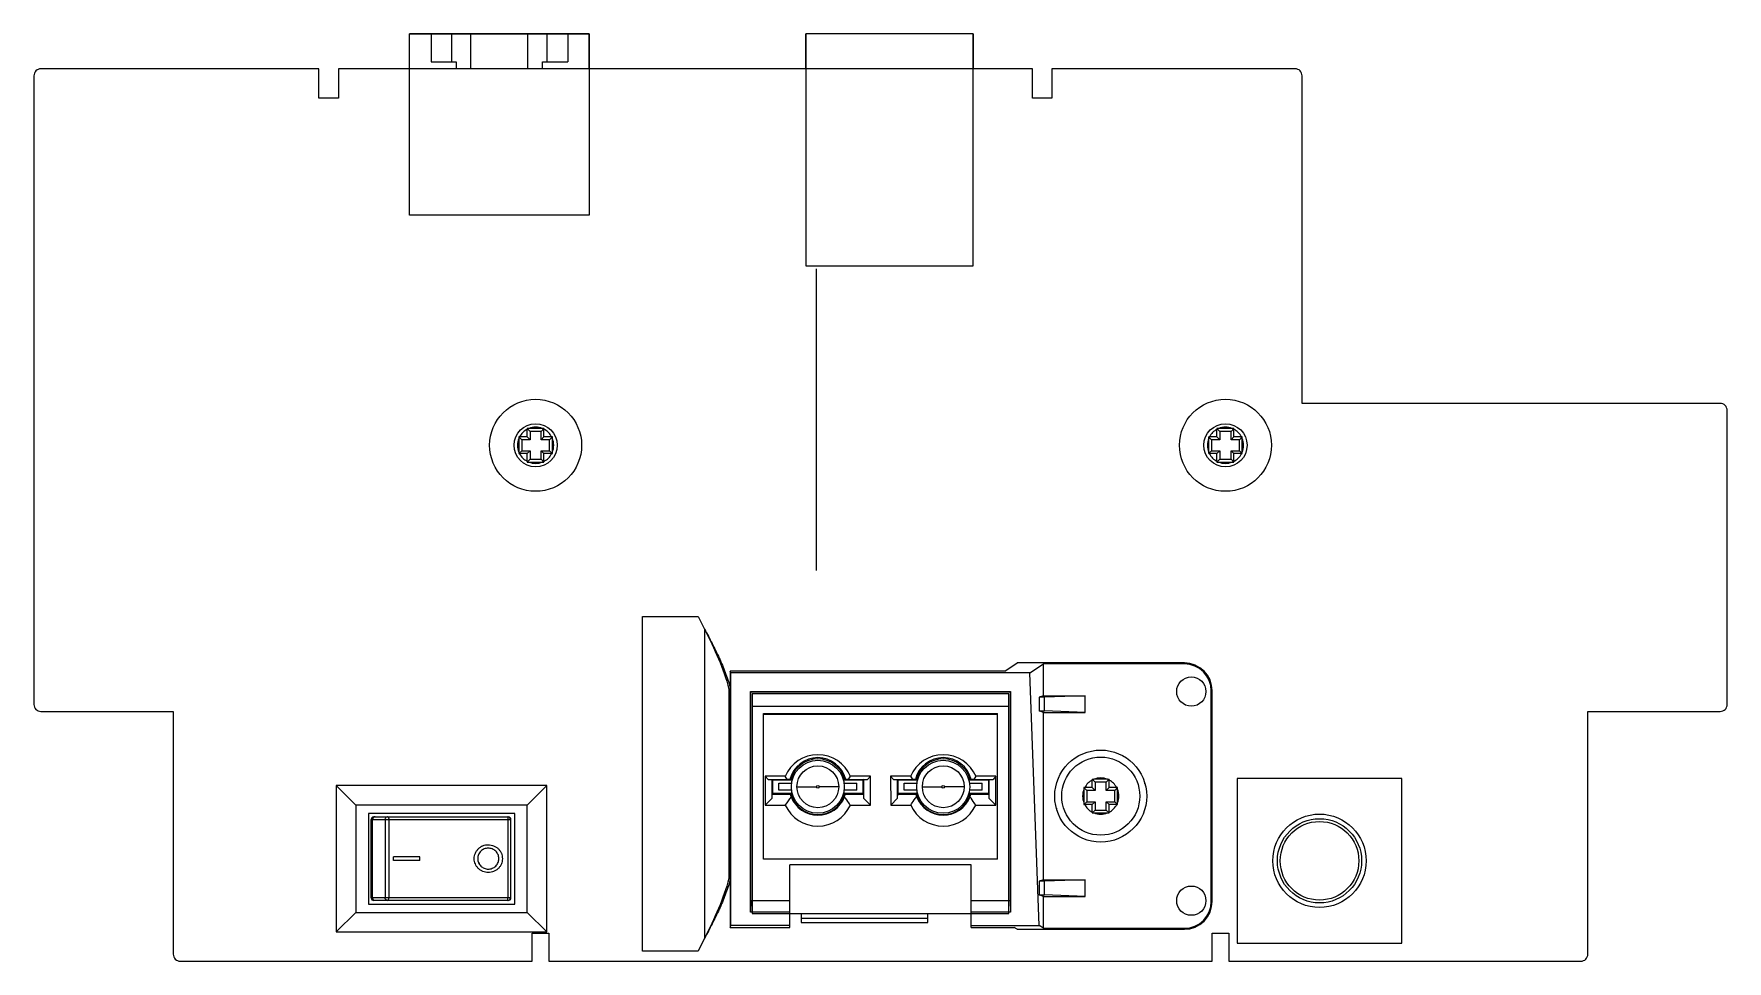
# Model space of a CAD drawing. Header units: millimetres. Extents: x 194 to 316, y 113 to 180.
import ezdxf

# ---------------------------------------------------------------- set-up
doc = ezdxf.new("R2010")
doc.units = ezdxf.units.MM
doc.layers.add('06___PRT_ALL_SURFS', color=7, linetype='Continuous')

msp = doc.modelspace()

# ---------------------------------------------------------------- linework, layer by layer
at = {"color": 7, "linetype": 'Continuous'}
for p, q in [((221.31, 177.39), (221.31, 179.89)), ((221.31, 179.89), (234.21, 179.89)), ((221.31, 166.89), (221.31, 179.89)), ((234.21, 179.89), (221.31, 179.89)), ((222.86, 179.89), (222.86, 177.89)), ((224.36, 177.89), (224.36, 179.89)), ((225.71, 177.39), (225.71, 179.89)), ((229.81, 177.39), (229.81, 179.89)), ((231.16, 179.89), (231.16, 177.89)), ((232.66, 179.89), (232.66, 177.89)), ((234.21, 177.39), (234.21, 179.89)), ((234.21, 179.89), (234.21, 166.89)), ((261.76, 179.89), (249.76, 179.89)), ((249.76, 177.39), (249.76, 179.89)), ((249.76, 179.89), (249.76, 163.25)), ((261.76, 179.89), (249.76, 179.89)), ((261.76, 179.89), (261.76, 177.39)), ((261.76, 163.25), (261.76, 179.89)), ((222.86, 177.89), (224.66, 177.89)), ((224.66, 177.89), (224.66, 177.39)), ((230.86, 177.89), (232.66, 177.89)), ((230.86, 177.39), (230.86, 177.89)), ((234.21, 166.89), (221.31, 166.89)), ((249.76, 163.25), (261.76, 163.25)), ((229.15, 151), (229.36, 150.79)), ((229.15, 150.89), (229.15, 149.9)), ((229.75, 151), (229.21, 151)), ((229.96, 150.79), (229.36, 150.79)), ((229.36, 150.79), (229.36, 149.99)), ((229.75, 151.6), (229.96, 151.39)), ((229.75, 151), (229.75, 151.55)), ((229.96, 150.79), (229.75, 151)), ((230.85, 151.6), (229.87, 151.6)), ((230.76, 151.39), (229.96, 151.39)), ((229.96, 151.39), (229.96, 150.79)), ((230.96, 151.6), (230.76, 151.39)), ((230.76, 150.79), (230.76, 151.39)), ((230.76, 150.79), (230.96, 151)), ((231.36, 150.79), (230.76, 150.79)), ((230.96, 151), (230.96, 151.55)), ((231.51, 151), (230.96, 151)), ((231.56, 151), (231.36, 150.79)), ((231.36, 149.99), (231.36, 150.79)), ((231.56, 149.9), (231.56, 150.89)), ((278.65, 151), (278.86, 150.79)), ((278.65, 150.89), (278.65, 149.9)), ((279.25, 151), (278.71, 151)), ((279.46, 150.79), (278.86, 150.79)), ((278.86, 150.79), (278.86, 149.99)), ((279.25, 151.6), (279.46, 151.39)), ((279.25, 151), (279.25, 151.55)), ((279.46, 150.79), (279.25, 151)), ((280.35, 151.6), (279.37, 151.6)), ((280.26, 151.39), (279.46, 151.39)), ((279.46, 151.39), (279.46, 150.79)), ((280.46, 151.6), (280.26, 151.39)), ((280.26, 150.79), (280.26, 151.39)), ((280.26, 150.79), (280.46, 151)), ((280.86, 150.79), (280.26, 150.79)), ((280.46, 151), (280.46, 151.55)), ((281.01, 151), (280.46, 151)), ((281.06, 151), (280.86, 150.79)), ((280.86, 149.99), (280.86, 150.79)), ((281.06, 149.9), (281.06, 150.89)), ((229.15, 149.79), (229.36, 149.99)), ((229.75, 149.79), (229.21, 149.79)), ((229.36, 149.99), (229.96, 149.99)), ((229.96, 149.99), (229.75, 149.79)), ((229.75, 149.24), (229.75, 149.79)), ((229.96, 149.99), (229.96, 149.39)), ((230.76, 149.99), (231.36, 149.99)), ((230.76, 149.99), (230.96, 149.79)), ((230.76, 149.39), (230.76, 149.99)), ((231.51, 149.79), (230.96, 149.79)), ((230.96, 149.24), (230.96, 149.79)), ((231.56, 149.79), (231.36, 149.99)), ((278.65, 149.79), (278.86, 149.99)), ((279.25, 149.79), (278.71, 149.79)), ((278.86, 149.99), (279.46, 149.99)), ((279.46, 149.99), (279.25, 149.79)), ((279.25, 149.24), (279.25, 149.79)), ((279.46, 149.99), (279.46, 149.39)), ((280.26, 149.99), (280.86, 149.99)), ((280.26, 149.99), (280.46, 149.79)), ((280.26, 149.39), (280.26, 149.99)), ((281.01, 149.79), (280.46, 149.79)), ((280.46, 149.24), (280.46, 149.79)), ((281.06, 149.79), (280.86, 149.99)), ((229.75, 149.19), (229.96, 149.39)), ((229.87, 149.19), (230.85, 149.19)), ((229.96, 149.39), (230.76, 149.39)), ((230.96, 149.19), (230.76, 149.39)), ((279.25, 149.19), (279.46, 149.39)), ((279.37, 149.19), (280.35, 149.19)), ((279.46, 149.39), (280.26, 149.39)), ((280.46, 149.19), (280.26, 149.39)), ((238.03, 138.12), (242.03, 138.12)), ((238.03, 114.12), (238.03, 138.12)), ((242.03, 138.12), (242.49, 137.21)), ((242.49, 137.21), (242.49, 115.03)), ((264.04, 134.2), (244.31, 134.2)), ((244.37, 134.06), (244.31, 134.2)), ((244.31, 134.2), (244.31, 115.81)), ((264.04, 134.2), (244.31, 134.2)), ((244.37, 134.06), (244.31, 134.2)), ((244.31, 134.2), (244.31, 115.81)), ((265.82, 134.06), (244.37, 134.06)), ((244.37, 115.96), (244.37, 134.06)), ((244.37, 115.96), (244.37, 134.06)), ((264.04, 134.2), (264.91, 134.78)), ((264.04, 134.2), (264.91, 134.78)), ((276.91, 134.78), (264.91, 134.78)), ((265.82, 134.06), (266.8, 134.71)), ((266.49, 115.96), (265.82, 134.06)), ((276.91, 134.71), (266.8, 134.71)), ((266.8, 132.43), (266.8, 134.71)), ((276.91, 134.71), (276.91, 134.78)), ((244.22, 132.92), (244.31, 132.92)), ((244.22, 132.92), (244.31, 132.56)), ((244.22, 132.92), (244.22, 119.32)), ((245.78, 132.72), (264.43, 132.72)), ((245.81, 132.71), (245.78, 132.72)), ((245.78, 116.91), (245.78, 132.72)), ((245.78, 132.72), (264.43, 132.72)), ((245.81, 132.71), (245.78, 132.72)), ((245.78, 116.91), (245.78, 132.72)), ((245.81, 132.71), (264.41, 132.71)), ((245.81, 117.72), (245.81, 132.71)), ((245.81, 132.71), (264.41, 132.71)), ((245.81, 117.72), (245.81, 132.71)), ((264.31, 132.57), (245.91, 132.57)), ((245.91, 132.57), (245.91, 116.82)), ((264.31, 116.82), (264.31, 132.57)), ((264.41, 132.71), (264.43, 132.72)), ((264.41, 132.71), (264.43, 132.72)), ((264.41, 132.71), (264.41, 117.72)), ((264.41, 132.71), (264.41, 117.72)), ((264.43, 132.72), (264.43, 116.91)), ((264.43, 132.72), (264.43, 116.91)), ((278.84, 132.78), (278.91, 132.78)), ((278.84, 117.68), (278.84, 132.78)), ((278.91, 117.68), (278.91, 132.78)), ((264.31, 131.65), (245.91, 131.65)), ((266.8, 132.43), (266.49, 132.33)), ((266.88, 132.33), (266.49, 132.33)), ((266.49, 132.33), (266.49, 131.34)), ((266.49, 131.34), (266.88, 131.34)), ((266.8, 131.23), (266.49, 131.34)), ((266.8, 132.43), (269.8, 132.43)), ((266.8, 131.23), (269.8, 131.23)), ((266.8, 119.23), (266.8, 131.23)), ((269.8, 132.43), (266.88, 132.33)), ((266.88, 131.34), (266.88, 132.33)), ((269.8, 131.23), (266.88, 131.34)), ((269.8, 131.23), (269.8, 132.43)), ((246.71, 131.16), (263.51, 131.16)), ((246.71, 120.7), (246.71, 131.16)), ((246.71, 131.1), (263.51, 131.1)), ((263.51, 120.7), (263.51, 131.16)), ((248.26, 126.65), (246.82, 126.65)), ((247.04, 126.43), (246.82, 126.65)), ((246.82, 126.65), (246.84, 124.59)), ((247.04, 126.43), (248.4, 126.43)), ((247.04, 126.43), (247.33, 126.43)), ((247.33, 126.43), (247.37, 126.39)), ((247.33, 125.09), (247.33, 126.43)), ((247.37, 126.39), (248.77, 126.39)), ((247.37, 125.41), (247.37, 126.39)), ((248.4, 126.43), (248.26, 126.65)), ((248.61, 126.43), (248.4, 126.43)), ((248.67, 126.4), (248.61, 126.43)), ((248.67, 126.4), (248.78, 126.4)), ((252.44, 126.4), (252.54, 126.4)), ((252.44, 126.39), (253.85, 126.39)), ((252.6, 126.43), (252.54, 126.4)), ((252.82, 126.43), (252.6, 126.43)), ((252.82, 126.43), (252.96, 126.65)), ((252.82, 126.43), (254.18, 126.43)), ((254.39, 126.65), (252.96, 126.65)), ((253.89, 126.43), (253.85, 126.39)), ((253.85, 126.39), (253.85, 125.41)), ((253.89, 126.43), (253.88, 125.09)), ((253.89, 126.43), (254.18, 126.43)), ((254.18, 126.43), (254.39, 126.65)), ((254.38, 124.59), (254.39, 126.65)), ((257.26, 126.65), (255.82, 126.65)), ((255.82, 126.65), (256.04, 126.43)), ((255.82, 126.65), (255.84, 124.59)), ((256.04, 126.43), (257.4, 126.43)), ((256.04, 126.43), (256.33, 126.43)), ((256.33, 126.43), (256.37, 126.39)), ((256.33, 125.09), (256.33, 126.43)), ((256.37, 126.39), (257.77, 126.39)), ((256.37, 125.41), (256.37, 126.39)), ((257.26, 126.65), (257.4, 126.43)), ((257.61, 126.43), (257.4, 126.43)), ((257.67, 126.4), (257.61, 126.43)), ((257.67, 126.4), (257.78, 126.4)), ((261.44, 126.4), (261.54, 126.4)), ((261.44, 126.39), (262.85, 126.39)), ((261.6, 126.43), (261.54, 126.4)), ((261.82, 126.43), (261.6, 126.43)), ((261.82, 126.43), (261.96, 126.65)), ((261.82, 126.43), (263.18, 126.43)), ((263.39, 126.65), (261.96, 126.65)), ((262.89, 126.43), (262.85, 126.39)), ((262.85, 126.39), (262.85, 125.41)), ((262.89, 126.43), (262.88, 125.09)), ((262.89, 126.43), (263.18, 126.43)), ((263.39, 126.65), (263.18, 126.43)), ((263.38, 124.59), (263.39, 126.65)), ((270.3, 126.44), (270.51, 126.23)), ((270.3, 125.84), (270.3, 126.38)), ((271.4, 126.44), (270.42, 126.44)), ((271.51, 126.44), (271.31, 126.23)), ((271.51, 125.84), (271.51, 126.38)), ((292.51, 126.49), (280.71, 126.49)), ((280.71, 126.49), (280.71, 114.69)), ((292.51, 114.69), (292.51, 126.49)), ((231.16, 125.99), (216.06, 125.99)), ((216.06, 125.99), (217.46, 124.59)), ((216.06, 125.99), (216.06, 115.49)), ((231.16, 125.99), (229.76, 124.59)), ((231.16, 115.49), (231.16, 125.99)), ((247.33, 125.09), (247.34, 125.38)), ((247.37, 125.41), (247.34, 125.38)), ((247.34, 125.38), (248.63, 125.38)), ((248.77, 125.41), (247.37, 125.41)), ((247.81, 126.15), (248.72, 126.15)), ((247.81, 125.65), (247.81, 126.15)), ((248.72, 125.65), (247.81, 125.65)), ((248.63, 125.38), (248.67, 125.4)), ((248.67, 125.4), (248.78, 125.4)), ((249.11, 125.9), (250.51, 125.9)), ((252.11, 125.9), (250.71, 125.9)), ((253.85, 125.41), (252.44, 125.41)), ((252.44, 125.4), (252.54, 125.4)), ((252.49, 126.15), (253.41, 126.15)), ((253.41, 125.65), (252.49, 125.65)), ((252.54, 125.4), (252.58, 125.38)), ((252.58, 125.38), (253.88, 125.38)), ((253.41, 125.65), (253.41, 126.15)), ((253.88, 125.38), (253.85, 125.41)), ((253.88, 125.38), (253.88, 125.09)), ((256.33, 125.09), (256.34, 125.38)), ((256.37, 125.41), (256.34, 125.38)), ((256.34, 125.38), (257.63, 125.38)), ((257.77, 125.41), (256.37, 125.41)), ((256.81, 126.15), (257.72, 126.15)), ((256.81, 125.65), (256.81, 126.15)), ((257.72, 125.65), (256.81, 125.65)), ((257.63, 125.38), (257.67, 125.4)), ((257.67, 125.4), (257.78, 125.4)), ((258.11, 125.9), (259.51, 125.9)), ((261.11, 125.9), (259.71, 125.9)), ((262.85, 125.41), (261.44, 125.41)), ((261.44, 125.4), (261.54, 125.4)), ((261.49, 126.15), (262.41, 126.15)), ((262.41, 125.65), (261.49, 125.65)), ((261.54, 125.4), (261.58, 125.38)), ((261.58, 125.38), (262.88, 125.38)), ((262.41, 125.65), (262.41, 126.15)), ((262.88, 125.38), (262.85, 125.41)), ((262.88, 125.38), (262.88, 125.09)), ((267.75, 126.16), (267.73, 126.16)), ((267.74, 126.15), (267.73, 126.16)), ((269.7, 125.84), (269.91, 125.63)), ((269.7, 125.72), (269.7, 124.74)), ((270.3, 125.84), (269.76, 125.84)), ((270.51, 125.63), (269.91, 125.63)), ((269.91, 125.63), (269.91, 124.83)), ((270.51, 125.63), (270.3, 125.84)), ((271.31, 126.23), (270.51, 126.23)), ((270.51, 126.23), (270.51, 125.63)), ((271.31, 125.63), (271.31, 126.23)), ((271.31, 125.63), (271.51, 125.84)), ((271.91, 125.63), (271.31, 125.63)), ((272.06, 125.84), (271.51, 125.84)), ((272.11, 125.84), (271.91, 125.63)), ((271.91, 124.83), (271.91, 125.63)), ((272.11, 124.74), (272.11, 125.72)), ((274.07, 126.15), (274.08, 126.16)), ((274.08, 126.1), (274.08, 126.16)), ((229.76, 124.59), (217.46, 124.59)), ((217.46, 124.59), (217.46, 116.89)), ((228.86, 123.99), (218.36, 123.99)), ((218.36, 123.99), (218.36, 117.49)), ((228.86, 117.49), (228.86, 123.99)), ((229.76, 116.89), (229.76, 124.59)), ((247.33, 125.09), (246.84, 124.59)), ((246.84, 124.59), (248.28, 124.59)), ((252.94, 124.59), (254.38, 124.59)), ((253.88, 125.09), (254.38, 124.59)), ((256.33, 125.09), (255.84, 124.59)), ((255.84, 124.59), (257.28, 124.59)), ((261.94, 124.59), (263.38, 124.59)), ((263.38, 124.59), (262.88, 125.09)), ((267.73, 124.36), (267.73, 124.31)), ((267.74, 124.32), (267.73, 124.31)), ((269.7, 124.63), (269.91, 124.83)), ((270.3, 124.63), (269.76, 124.63)), ((269.91, 124.83), (270.51, 124.83)), ((270.51, 124.83), (270.3, 124.63)), ((270.3, 124.08), (270.3, 124.63)), ((270.3, 124.03), (270.51, 124.23)), ((270.42, 124.03), (271.4, 124.03)), ((270.51, 124.83), (270.51, 124.23)), ((270.51, 124.23), (271.31, 124.23)), ((271.31, 124.83), (271.91, 124.83)), ((271.31, 124.83), (271.51, 124.63)), ((271.31, 124.23), (271.31, 124.83)), ((271.51, 124.03), (271.31, 124.23)), ((272.06, 124.63), (271.51, 124.63)), ((271.51, 124.08), (271.51, 124.63)), ((272.11, 124.63), (271.91, 124.83)), ((274.07, 124.32), (274.08, 124.31)), ((274.07, 124.31), (274.08, 124.31)), ((218.56, 123.54), (228.59, 123.54)), ((218.66, 117.94), (218.66, 123.54)), ((218.76, 123.74), (228.39, 123.74)), ((219.56, 123.54), (219.56, 117.94)), ((219.83, 123.54), (219.83, 117.94)), ((228.36, 123.74), (228.36, 117.94)), ((228.56, 123.54), (228.56, 117.94)), ((228.59, 117.94), (228.59, 123.54)), ((222.06, 120.87), (220.17, 120.87)), ((220.17, 120.62), (220.17, 120.87)), ((222.06, 120.62), (220.17, 120.62)), ((222.05, 120.62), (222.05, 120.87)), ((222.06, 120.62), (222.06, 120.87)), ((263.51, 120.7), (246.71, 120.7)), ((261.61, 120.3), (248.61, 120.3)), ((248.61, 115.81), (248.61, 120.3)), ((261.61, 115.81), (261.61, 120.3)), ((244.31, 119.68), (244.22, 119.32)), ((244.22, 119.32), (244.31, 119.32)), ((266.8, 119.23), (266.49, 119.13)), ((266.88, 119.13), (266.49, 119.13)), ((266.49, 119.13), (266.49, 118.14)), ((266.8, 119.23), (269.8, 119.23)), ((269.8, 119.23), (266.88, 119.13)), ((266.88, 118.14), (266.88, 119.13)), ((269.8, 118.03), (269.8, 119.23)), ((228.59, 117.94), (218.56, 117.94)), ((228.36, 117.74), (228.36, 117.94)), ((266.49, 118.14), (266.88, 118.14)), ((266.8, 118.03), (266.49, 118.14)), ((266.8, 118.03), (269.8, 118.03)), ((266.8, 115.75), (266.8, 118.03)), ((269.8, 118.03), (266.88, 118.14)), ((216.06, 115.49), (217.46, 116.89)), ((217.46, 116.89), (229.76, 116.89)), ((218.36, 117.49), (228.86, 117.49)), ((228.39, 117.74), (218.76, 117.74)), ((231.16, 115.49), (229.76, 116.89)), ((245.81, 117.72), (245.78, 116.91)), ((245.81, 117.72), (245.78, 116.91)), ((245.91, 116.91), (245.78, 116.91)), ((248.61, 116.91), (245.78, 116.91)), ((245.91, 117.72), (245.81, 117.72)), ((248.61, 117.72), (245.81, 117.72)), ((245.91, 116.82), (264.31, 116.82)), ((248.61, 115.81), (248.61, 116.82)), ((264.41, 117.72), (261.61, 117.72)), ((264.43, 116.91), (261.61, 116.91)), ((261.61, 115.81), (261.61, 116.82)), ((264.41, 117.72), (264.31, 117.72)), ((264.43, 116.91), (264.31, 116.91)), ((264.41, 117.72), (264.43, 116.91)), ((264.41, 117.72), (264.43, 116.91)), ((278.84, 117.68), (278.91, 117.68)), ((216.06, 115.49), (231.16, 115.49)), ((244.31, 115.81), (244.37, 115.96)), ((244.31, 115.81), (244.37, 115.96)), ((244.31, 115.81), (248.61, 115.81)), ((244.31, 115.81), (248.61, 115.81)), ((248.61, 115.96), (244.37, 115.96)), ((248.61, 115.96), (244.37, 115.96)), ((261.61, 115.96), (266.49, 115.96)), ((261.61, 115.81), (264.71, 115.81)), ((261.61, 115.81), (264.71, 115.81)), ((264.91, 115.68), (264.71, 115.81)), ((264.91, 115.68), (264.71, 115.81)), ((264.91, 115.68), (276.91, 115.68)), ((266.8, 115.75), (266.49, 115.96)), ((266.8, 115.75), (276.91, 115.75)), ((276.91, 115.75), (276.91, 115.68)), ((242.49, 115.03), (242.03, 114.12)), ((280.71, 114.69), (292.51, 114.69)), ((204.86, 113.39), (230.11, 113.39)), ((242.03, 114.12), (238.03, 114.12))]:
    msp.add_line(p, q, dxfattribs=at)
msp.add_line((250.51, 141.41), (250.52, 163.04))
at = {"color": 3, "linetype": 'Continuous'}
for p, q in [((249.41, 116.82), (249.41, 116.17)), ((258.51, 116.17), (258.51, 116.82)), ((258.51, 116.45), (249.41, 116.45)), ((249.41, 116.17), (258.51, 116.17))]:
    msp.add_line(p, q, dxfattribs=at)
at = {"color": 7, "linetype": 'Continuous'}
msp.add_lwpolyline([(230.11, 113.39), (230.11, 115.39), (231.31, 115.39), (231.31, 113.39), (278.91, 113.39), (278.91, 115.39), (280.11, 115.39), (280.11, 113.39), (305.36, 113.39, 0.414214), (305.86, 113.89), (305.86, 131.3), (315.36, 131.3, 0.414214), (315.86, 131.8), (315.86, 152.89, 0.414214), (315.36, 153.39), (285.36, 153.39), (285.36, 176.89, 0.414214), (284.86, 177.39), (267.41, 177.39), (267.41, 175.29), (266.01, 175.29), (266.01, 177.39), (216.21, 177.39), (216.21, 175.29), (214.81, 175.29), (214.81, 177.39), (194.86, 177.39, 0.414214), (194.36, 176.89), (194.36, 131.8, 0.414214), (194.86, 131.3), (204.36, 131.3), (204.36, 113.89, 0.414214), (204.86, 113.39)], format="xyb", close=True, dxfattribs=at)
for centre, radius in [((230.36, 150.39), 3.3), ((279.86, 150.39), 3.3), ((230.36, 150.39), 1.55), ((279.86, 150.39), 1.55), ((277.41, 132.73), 1.05), ((250.61, 125.9), 1.9), ((259.61, 125.9), 1.9), ((270.91, 125.23), 3.3), ((270.91, 125.23), 2.8), ((250.61, 125.9), 1.5), ((259.61, 125.9), 1.5), ((250.61, 125.9), 0.1), ((259.61, 125.9), 0.1), ((286.61, 120.59), 3.35), ((286.61, 120.59), 3.02), ((286.61, 120.59), 2.82), ((277.41, 117.73), 1.05)]:
    msp.add_circle(centre, radius, dxfattribs=at)
for centre, radius, start, end in [((230.36, 150.39), 1.3, 157.8211, 202.1789), ((229.21, 141.68), 9.32, 90.0025, 90.3245), ((269.29, 150.89), 40.14, 179.8436, 180.0046), ((230.36, 150.39), 1.3, 117.6745, 152.3255), ((229.86, 111.46), 40.14, 89.9954, 90.1564), ((239.07, 151.55), 9.32, 179.6755, 179.9975), ((230.36, 150.39), 1.3, 67.8175, 112.1825), ((230.85, 111.46), 40.14, 89.8436, 90.0046), ((221.64, 151.55), 9.32, 0.0025, 0.3245), ((230.36, 150.39), 1.3, 27.6745, 62.3255), ((231.51, 141.68), 9.32, 89.6755, 89.9975), ((191.42, 150.89), 40.14, 359.9954, 0.1564), ((230.36, 150.39), 1.3, 337.8211, 22.1789), ((279.86, 150.39), 1.3, 157.8211, 202.1789), ((318.79, 150.89), 40.14, 179.8436, 180.0046), ((278.71, 141.68), 9.32, 90.0025, 90.3245), ((279.86, 150.39), 1.3, 117.6745, 152.3255), ((279.36, 111.46), 40.14, 89.9954, 90.1564), ((288.57, 151.55), 9.32, 179.6755, 179.9975), ((279.86, 150.39), 1.3, 67.8175, 112.1825), ((280.35, 111.46), 40.14, 89.8436, 90.0046), ((271.14, 151.55), 9.32, 0.0025, 0.3245), ((279.86, 150.39), 1.3, 27.6745, 62.3255), ((281.01, 141.68), 9.32, 89.6755, 89.9975), ((240.92, 150.89), 40.14, 359.9954, 0.1564), ((279.86, 150.39), 1.3, 337.8211, 22.1789), ((269.29, 149.9), 40.14, 179.9954, 180.1564), ((229.21, 159.11), 9.32, 269.6755, 269.9975), ((230.36, 150.39), 1.3, 207.6745, 242.3255), ((230.36, 150.39), 1.3, 297.6745, 332.3255), ((231.51, 159.11), 9.32, 270.0025, 270.3245), ((191.42, 149.9), 40.14, 359.8436, 0.0046), ((318.79, 149.9), 40.14, 179.9954, 180.1564), ((278.71, 159.11), 9.32, 269.6755, 269.9975), ((279.86, 150.39), 1.3, 207.6745, 242.3255), ((279.86, 150.39), 1.3, 297.6745, 332.3255), ((281.01, 159.11), 9.32, 270.0025, 270.3245), ((240.92, 149.9), 40.14, 359.8436, 0.0046), ((239.07, 149.24), 9.32, 180.0025, 180.3245), ((229.86, 189.33), 40.14, 269.8436, 270.0046), ((230.36, 150.39), 1.3, 247.8175, 292.1825), ((230.85, 189.33), 40.14, 269.9954, 270.1564), ((221.64, 149.24), 9.32, 359.6755, 359.9975), ((288.57, 149.24), 9.32, 180.0025, 180.3245), ((279.36, 189.33), 40.14, 269.8436, 270.0046), ((279.86, 150.39), 1.3, 247.8175, 292.1825), ((280.35, 189.33), 40.14, 269.9954, 270.1564), ((271.14, 149.24), 9.32, 359.6755, 359.9975), ((276.91, 132.78), 2, 0, 90), ((276.91, 132.78), 1.93, 0, 90), ((250.61, 125.64), 2.56, 23.0982, 156.9017), ((250.61, 125.93), 2.06, 14.0925, 165.9075), ((250.61, 125.9), 2, 14.4775, 165.5225), ((259.61, 125.64), 2.56, 23.0982, 156.9017), ((259.61, 125.93), 2.06, 14.0925, 165.9075), ((259.61, 125.9), 2, 14.4775, 165.5225), ((270.91, 125.23), 1.3, 117.6745, 152.3255), ((270.41, 86.29), 40.14, 89.9954, 90.1564), ((279.62, 126.38), 9.32, 179.6755, 179.9975), ((270.91, 125.23), 1.3, 67.8175, 112.1825), ((271.4, 86.29), 40.14, 89.8436, 90.0046), ((262.19, 126.38), 9.32, 0.0025, 0.3245), ((270.91, 125.23), 1.3, 27.6745, 62.3255), ((260.5, 116.57), 14.62, 143.8796, 146.718), ((250.62, 125.88), 2.05, 194.3123, 199.9032), ((250.61, 125.9), 2, 194.4775, 345.5225), ((250.61, 125.93), 2.06, 201.195, 338.805), ((250.6, 125.88), 2.05, 340.0969, 345.6878), ((259.62, 125.88), 2.05, 194.3123, 199.9032), ((259.61, 125.9), 2, 194.4775, 345.5225), ((259.61, 125.93), 2.06, 201.195, 338.805), ((259.6, 125.88), 2.05, 340.0969, 345.6878), ((270.91, 125.23), 1.3, 157.8211, 202.1789), ((309.84, 125.73), 40.14, 179.8436, 180.0046), ((269.76, 116.52), 9.32, 90.0025, 90.3245), ((272.06, 116.52), 9.32, 89.6755, 89.9975), ((231.97, 125.73), 40.14, 359.9954, 0.1564), ((270.91, 125.23), 1.3, 337.8211, 22.1789), ((250.61, 125.64), 2.56, 204.3229, 335.6771), ((259.61, 125.64), 2.56, 204.3229, 335.6771), ((309.84, 124.74), 40.14, 179.9954, 180.1564), ((269.76, 133.94), 9.32, 269.6755, 269.9975), ((270.91, 125.23), 1.3, 207.6745, 242.3255), ((279.62, 124.08), 9.32, 180.0025, 180.3245), ((270.41, 164.17), 40.14, 269.8436, 270.0046), ((270.91, 125.23), 1.3, 247.8175, 292.1825), ((271.4, 164.17), 40.14, 269.9954, 270.1564), ((270.91, 125.23), 1.3, 297.6745, 332.3255), ((262.19, 124.08), 9.32, 359.6755, 359.9975), ((272.06, 133.94), 9.32, 270.0025, 270.3245), ((231.97, 124.74), 40.14, 359.8436, 0.0046), ((218.76, 123.54), 0.2, 90, 180), ((228.36, 123.54), 0.2, 359.9987, 89.9923), ((228.39, 123.54), 0.2, 359.9987, 89.9924), ((218.76, 117.94), 0.2, 180, 270), ((228.36, 117.94), 0.2, 270.0077, 0.0013), ((228.39, 117.94), 0.2, 270.0076, 0.0013), ((276.91, 117.68), 2, 270, 0), ((276.91, 117.68), 1.93, 270, 0)]:
    msp.add_arc(centre, radius, start, end, dxfattribs=at)
for points, knots in [([(242.49, 137.21), (242.83, 136.5), (243.51, 135.12), (244.04, 133.66), (244.22, 132.92)], [0, 0, 0, 0, 0.510815, 1, 1, 1, 1]), ([(252.94, 124.59), (252.9, 124.64), (252.77, 124.84), (252.63, 125.04), (252.52, 125.18)], [0, 0, 0, 0, 0.249541, 1, 1, 1, 1]), ([(257.28, 124.59), (257.31, 124.64), (257.44, 124.84), (257.58, 125.04), (257.69, 125.18)], [0, 0, 0, 0, 0.249541, 1, 1, 1, 1]), ([(261.94, 124.59), (261.9, 124.64), (261.77, 124.84), (261.63, 125.04), (261.52, 125.18)], [0, 0, 0, 0, 0.249541, 1, 1, 1, 1]), ([(218.78, 123.74), (218.77, 123.73), (218.73, 123.71), (218.69, 123.66), (218.67, 123.61), (218.66, 123.57), (218.66, 123.54)], [0, 0, 0, 0, 0.238922, 0.48587, 0.740591, 1, 1, 1, 1]), ([(218.84, 123.74), (218.83, 123.74), (218.81, 123.74), (218.79, 123.74), (218.78, 123.74)], [0, 0, 0, 0, 0.747936, 1, 1, 1, 1]), ([(219.74, 123.74), (219.72, 123.74), (219.67, 123.73), (219.61, 123.69), (219.57, 123.62), (219.56, 123.57), (219.56, 123.54)], [0, 0, 0, 0, 0.237315, 0.482216, 0.737528, 1, 1, 1, 1]), ([(219.74, 123.74), (219.77, 123.74), (219.8, 123.7), (219.81, 123.66), (219.82, 123.61), (219.83, 123.57), (219.83, 123.54)], [0, 0, 0, 0, 0.368206, 0.508706, 0.663876, 1, 1, 1, 1]), ([(226.96, 119.74), (226.9, 119.74), (226.76, 119.76), (226.58, 119.81), (226.4, 119.91), (226.25, 120.03), (226.12, 120.19), (226.03, 120.36), (225.97, 120.55), (225.95, 120.74), (225.97, 120.94), (226.03, 121.13), (226.12, 121.3), (226.25, 121.46), (226.4, 121.58), (226.58, 121.68), (226.76, 121.73), (226.9, 121.74), (226.96, 121.74)], [0, 0, 0, 0, 0.062668, 0.125407, 0.188024, 0.250481, 0.312805, 0.375116, 0.437519, 0.49998, 0.562441, 0.624842, 0.687156, 0.749488, 0.811954, 0.874574, 0.937309, 1, 1, 1, 1]), ([(226.96, 121.74), (227.03, 121.74), (227.16, 121.73), (227.35, 121.67), (227.53, 121.58), (227.68, 121.46), (227.81, 121.3), (227.91, 121.13), (227.96, 120.94), (227.98, 120.74), (227.96, 120.55), (227.91, 120.36), (227.81, 120.19), (227.68, 120.03), (227.53, 119.91), (227.35, 119.82), (227.16, 119.76), (227.03, 119.74), (226.96, 119.74)], [0, 0, 0, 0, 0.062851, 0.125923, 0.188852, 0.251432, 0.313634, 0.375665, 0.4378, 0.499986, 0.562161, 0.624271, 0.686282, 0.74849, 0.811093, 0.874043, 0.937121, 1, 1, 1, 1]), ([(226.96, 121.49), (226.91, 121.49), (226.81, 121.49), (226.67, 121.44), (226.54, 121.37), (226.38, 121.25), (226.24, 121.04), (226.19, 120.74), (226.24, 120.45), (226.38, 120.24), (226.54, 120.12), (226.67, 120.05), (226.81, 120), (226.91, 119.99), (226.96, 119.99)], [0, 0, 0, 0, 0.062888, 0.125767, 0.188705, 0.251249, 0.375567, 0.500041, 0.624516, 0.748812, 0.81135, 0.874256, 0.937148, 1, 1, 1, 1]), ([(226.96, 121.49), (226.91, 121.49), (226.81, 121.49), (226.67, 121.44), (226.54, 121.37), (226.39, 121.25), (226.25, 121.04), (226.19, 120.74), (226.25, 120.45), (226.39, 120.24), (226.54, 120.12), (226.67, 120.05), (226.81, 120), (226.91, 119.99), (226.96, 119.99)], [0, 0, 0, 0, 0.062842, 0.125682, 0.188593, 0.251127, 0.375481, 0.500042, 0.624602, 0.748934, 0.811462, 0.874342, 0.937194, 1, 1, 1, 1]), ([(226.96, 119.99), (227.01, 119.99), (227.11, 120), (227.3, 120.06), (227.51, 120.2), (227.68, 120.45), (227.74, 120.74), (227.68, 121.04), (227.54, 121.25), (227.39, 121.37), (227.25, 121.44), (227.11, 121.49), (227.01, 121.49), (226.96, 121.49)], [0, 0, 0, 0, 0.062951, 0.125954, 0.25106, 0.375357, 0.499721, 0.624113, 0.748421, 0.811049, 0.874083, 0.937091, 1, 1, 1, 1]), ([(244.22, 119.32), (244.04, 118.59), (243.51, 117.13), (242.83, 115.74), (242.49, 115.03)], [0, 0, 0, 0, 0.489185, 1, 1, 1, 1]), ([(218.78, 117.75), (218.77, 117.76), (218.73, 117.78), (218.69, 117.83), (218.67, 117.88), (218.66, 117.92), (218.66, 117.94)], [0, 0, 0, 0, 0.238922, 0.48587, 0.740591, 1, 1, 1, 1]), ([(219.74, 117.74), (219.72, 117.74), (219.67, 117.76), (219.61, 117.8), (219.57, 117.87), (219.56, 117.92), (219.56, 117.94)], [0, 0, 0, 0, 0.237315, 0.482216, 0.737528, 1, 1, 1, 1]), ([(219.74, 117.74), (219.77, 117.74), (219.8, 117.79), (219.81, 117.83), (219.82, 117.88), (219.83, 117.92), (219.83, 117.94)], [0, 0, 0, 0, 0.368206, 0.508706, 0.663876, 1, 1, 1, 1]), ([(218.84, 117.74), (218.83, 117.74), (218.81, 117.75), (218.79, 117.75), (218.78, 117.75)], [0, 0, 0, 0, 0.747936, 1, 1, 1, 1])]:
    msp.add_open_spline(points, degree=3, knots=knots, dxfattribs=at)
at = {"color": 3, "linetype": 'Continuous'}
for points, knots in [([(242.49, 137.21), (242.67, 136.86), (243.03, 136.18), (243.54, 135.14), (243.98, 134.1), (244.22, 133.4), (244.31, 133.05)], [0, 0, 0, 0, 0.257451, 0.511488, 0.759393, 1, 1, 1, 1]), ([(244.31, 119.2), (244.22, 118.84), (243.98, 118.14), (243.54, 117.1), (243.03, 116.07), (242.67, 115.38), (242.49, 115.03)], [0, 0, 0, 0, 0.240607, 0.488512, 0.742549, 1, 1, 1, 1])]:
    msp.add_open_spline(points, degree=3, knots=knots, dxfattribs=at)
at = {"layer": '06___PRT_ALL_SURFS', "color": 7, "linetype": 'Continuous'}
for p, q in [((218.56, 117.94), (218.56, 123.54)), ((228.59, 117.94), (228.59, 123.54))]:
    msp.add_line(p, q, dxfattribs=at)

doc.saveas('drawing.dxf')
